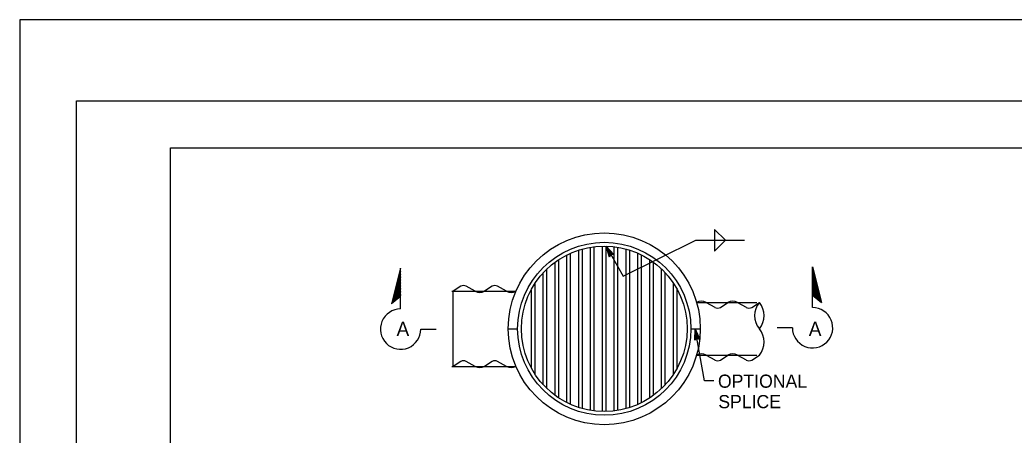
# Model space of a CAD drawing. Extents: x -894 to 866, y -472 to 714.
# Drawn here: x -894 to -366, y 493 to 714 of the extents above; entities that cross this region are included whole.
import ezdxf

# ---------------------------------------------------------------- set-up
doc = ezdxf.new("R2010")
doc.units = 0
for name, color, linetype in [('border_PLOTTING-ELEMENTS', 7, 'Continuous'), ('border_rw_22x34_Cut_Lines', 7, 'Continuous'), ('border_SHEET', 7, 'Continuous'), ('df_DETAIL-anno', 7, 'Continuous'), ('df_INLET', 7, 'Continuous'), ('df_PIPE', 7, 'Continuous'), ('pp_PRESENTATION', 7, 'Continuous')]:
    doc.layers.add(name, color=color, linetype=linetype)

msp = doc.modelspace()

# ---------------------------------------------------------------- linework, layer by layer
at = {"layer": 'border_PLOTTING-ELEMENTS'}
for points in [[(-894.04, -472.44), (865.96, -472.44), (865.96, 713.56), (-894.04, 713.56)], [(-864.04, 670.56), (835.96, 670.56), (835.96, -429.44), (-864.04, -429.44)]]:
    msp.add_lwpolyline(points, close=True, dxfattribs=at)
at = {"layer": 'border_rw_22x34_Cut_Lines'}
msp.add_lwpolyline([(-864.04, 670.56), (835.96, 670.56), (835.96, -429.44), (-864.04, -429.44)], close=True, dxfattribs=at)
at = {"layer": 'border_SHEET'}
for p, q in [((-814.04, 645.56), (810.96, 645.56)), ((-814.04, -404.44), (-814.04, 645.56))]:
    msp.add_line(p, q, dxfattribs=at)
at = {"layer": 'df_DETAIL-anno'}
for p, q in [((-525.08, 602.17), (-525.08, 596.37)), ((-525.08, 602.17), (-519.27, 596.37)), ((-582.7, 593.29), (-573.59, 577.27)), ((-580.9, 587.42), (-582.7, 593.29)), ((-582.7, 593.29), (-582.7, 593.29)), ((-582.7, 593.29), (-578.58, 588.74)), ((-580.7, 587.78), (-582.02, 592.1)), ((-582.01, 592.09), (-579.01, 588.76)), ((-573.59, 577.27), (-535.08, 596.37)), ((-535.08, 596.37), (-509.27, 596.37)), ((-525.08, 596.37), (-525.08, 590.56)), ((-525.08, 590.56), (-519.27, 596.37)), ((-580.5, 588.16), (-581.34, 590.89)), ((-581.34, 590.89), (-579.4, 588.75)), ((-580.13, 588.77), (-580.9, 587.42)), ((-580.9, 587.42), (-580.9, 587.42)), ((-580.29, 588.49), (-580.66, 589.69)), ((-580.66, 589.69), (-579.83, 588.77)), ((-578.58, 588.74), (-580.13, 588.77)), ((-578.58, 588.74), (-578.58, 588.74)), ((-535.64, 543.16), (-535.37, 549.31)), ((-530.45, 521.56), (-535.37, 549.31)), ((-535.37, 549.31), (-535.37, 549.31)), ((-535.37, 549.31), (-533.01, 543.63)), ((-534.46, 544.19), (-535.64, 543.16)), ((-535.33, 543.44), (-535.13, 547.95)), ((-535.12, 547.94), (-533.41, 543.8)), ((-535.01, 543.73), (-534.89, 546.59)), ((-534.89, 546.59), (-533.78, 543.91)), ((-534.7, 543.97), (-534.65, 545.23)), ((-534.65, 545.23), (-534.17, 544.08)), ((-533.01, 543.63), (-534.46, 544.19)), ((-535.64, 543.16), (-535.64, 543.16)), ((-533.01, 543.63), (-533.01, 543.63)), ((-525.45, 521.56), (-530.45, 521.56))]:
    msp.add_line(p, q, dxfattribs=at)
at = {"layer": 'df_INLET'}
for p, q in [((-595.27, 506.86), (-595.27, 591.76)), ((-590.99, 505.91), (-590.99, 592.7)), ((-588.99, 505.63), (-588.99, 592.99)), ((-584.7, 505.32), (-584.7, 593.29)), ((-582.7, 505.32), (-582.7, 593.29)), ((-578.42, 505.63), (-578.42, 592.99)), ((-576.42, 505.91), (-576.42, 592.7)), ((-572.13, 506.86), (-572.13, 591.76)), ((-607.84, 512.52), (-607.84, 586.09)), ((-603.56, 510.04), (-603.56, 588.57)), ((-601.56, 509.09), (-601.56, 589.52)), ((-597.27, 507.45), (-597.27, 591.16)), ((-570.13, 507.45), (-570.13, 591.16)), ((-565.84, 509.09), (-565.84, 589.52)), ((-563.84, 510.04), (-563.84, 588.57)), ((-559.56, 512.52), (-559.56, 586.09)), ((-614.13, 517.52), (-614.13, 581.09)), ((-609.84, 513.92), (-609.84, 584.7)), ((-557.56, 513.92), (-557.56, 584.7)), ((-553.27, 517.52), (-553.27, 581.09)), ((-616.13, 519.57), (-616.13, 579.05)), ((-551.27, 519.57), (-551.27, 579.04)), ((-620.42, 525.06), (-620.42, 573.56)), ((-546.99, 525.06), (-546.99, 573.56)), ((-622.42, 528.4), (-622.42, 570.22)), ((-544.99, 528.4), (-544.99, 570.22)), ((-634.7, 549.31), (-629.7, 549.31)), ((-627.7, 549.31), (-627.7, 549.31)), ((-539.7, 549.31), (-539.7, 549.31)), ((-537.7, 549.31), (-532.7, 549.31))]:
    msp.add_line(p, q, dxfattribs=at)
for radius in [51, 46, 44]:
    msp.add_circle((-583.7, 549.31), radius, dxfattribs=at)
at = {"layer": 'df_PIPE'}
for p, q in [((-659.89, 571.93), (-663.94, 569.33)), ((-652.28, 569.31), (-656.98, 571.91)), ((-643.23, 571.93), (-647.28, 569.33)), ((-635.62, 569.31), (-640.32, 571.91)), ((-664.7, 569.31), (-630.62, 569.31)), ((-663.94, 529.33), (-663.94, 569.33)), ((-534.66, 563.31), (-502.7, 563.31)), ((-529.66, 563.31), (-524.96, 560.71)), ((-522.05, 560.69), (-518, 563.29)), ((-513, 563.31), (-508.3, 560.71)), ((-505.39, 560.69), (-501.34, 563.29)), ((-534.66, 535.31), (-502.7, 535.31)), ((-529.66, 535.31), (-524.96, 532.71)), ((-522.05, 532.69), (-518, 535.29)), ((-513, 535.31), (-508.3, 532.71)), ((-505.39, 532.69), (-501.34, 535.29)), ((-664.7, 529.31), (-630.62, 529.31)), ((-659.89, 531.93), (-663.94, 529.33)), ((-652.28, 529.31), (-656.98, 531.91)), ((-643.23, 531.93), (-647.28, 529.33)), ((-635.62, 529.31), (-640.32, 531.91))]:
    msp.add_line(p, q, dxfattribs=at)
for centre, radius, start, end in [((-658.43, 569.31), 3, 60.8519, 119.1481), ((-641.77, 569.31), 3, 60.8519, 119.1481), ((-649.78, 573.56), 4.93, 239.5345, 300.4655), ((-633.12, 573.56), 4.93, 239.5345, 300.4655), ((-532.16, 559.06), 4.93, 59.5345, 120.4655), ((-523.51, 563.31), 3, 240.8519, 299.1481), ((-515.5, 559.06), 4.93, 59.5345, 120.4655), ((-506.85, 563.31), 3, 240.8519, 299.1481), ((-493.18, 556.29), 10.75, 139.3865, 220.6135), ((-509.5, 556.29), 10.75, 319.3865, 40.6135), ((-509.5, 542.29), 10.75, 319.3865, 40.6135), ((-532.16, 531.06), 4.93, 59.5345, 120.4655), ((-515.5, 531.06), 4.93, 59.5345, 120.4655), ((-658.43, 529.31), 3, 60.8519, 119.1481), ((-649.78, 533.56), 4.93, 239.5345, 300.4655), ((-641.77, 529.31), 3, 60.8519, 119.1481), ((-633.12, 533.56), 4.93, 239.5345, 300.4655), ((-523.51, 535.31), 3, 240.8519, 299.1481), ((-506.85, 535.31), 3, 240.8519, 299.1481)]:
    msp.add_arc(centre, radius, start, end, dxfattribs=at)
at = {"layer": 'pp_PRESENTATION'}
for p, q in [((-691.85, 581.54), (-696.68, 562.59)), ((-691.85, 559.83), (-691.85, 581.54)), ((-473.07, 582.26), (-468.24, 563.31)), ((-473.07, 560.56), (-473.07, 582.26)), ((-691.85, 579.98), (-696.18, 562.99)), ((-691.85, 578.42), (-695.68, 563.4)), ((-691.85, 576.86), (-695.18, 563.8)), ((-473.07, 580.71), (-468.74, 563.72)), ((-473.07, 579.15), (-469.24, 564.12)), ((-473.07, 577.59), (-469.74, 564.53)), ((-473.07, 576.03), (-470.24, 564.94)), ((-691.85, 575.3), (-694.68, 564.21)), ((-691.85, 573.75), (-694.17, 564.62)), ((-691.85, 572.19), (-693.67, 565.02)), ((-691.85, 570.63), (-693.17, 565.43)), ((-473.07, 574.47), (-470.74, 565.34)), ((-473.07, 572.91), (-471.24, 565.75)), ((-473.07, 571.35), (-471.74, 566.15)), ((-691.85, 566.5), (-696.68, 562.59)), ((-691.85, 569.07), (-692.67, 565.83)), ((-691.85, 567.51), (-692.17, 566.24)), ((-473.07, 569.8), (-472.24, 566.56)), ((-473.07, 568.24), (-472.74, 566.96)), ((-473.07, 567.23), (-468.24, 563.31)), ((-483.78, 549.84), (-491.93, 549.84)), ((-681.13, 549.12), (-672.98, 549.12))]:
    msp.add_line(p, q, dxfattribs=at)
for centre, start, end in [((-691.85, 549.12), 90, 0.0005), ((-473.07, 549.84), 179.9995, 90)]:
    msp.add_arc(centre, 10.72, start, end, dxfattribs=at)

# ---------------------------------------------------------------- texts
at = {"layer": 'df_DETAIL-anno'}
for s, p in [('OPTIONAL', (-523.31, 517.94)), ('SPLICE', (-523.14, 507.07))]:
    msp.add_text(s, height=7, dxfattribs=at).set_placement(p)
at = {"layer": 'pp_PRESENTATION'}
for p in [(-693.99, 545.54), (-475.07, 545.54)]:
    msp.add_text('A', height=7.5, dxfattribs=at).set_placement(p)

doc.saveas('drawing.dxf')
